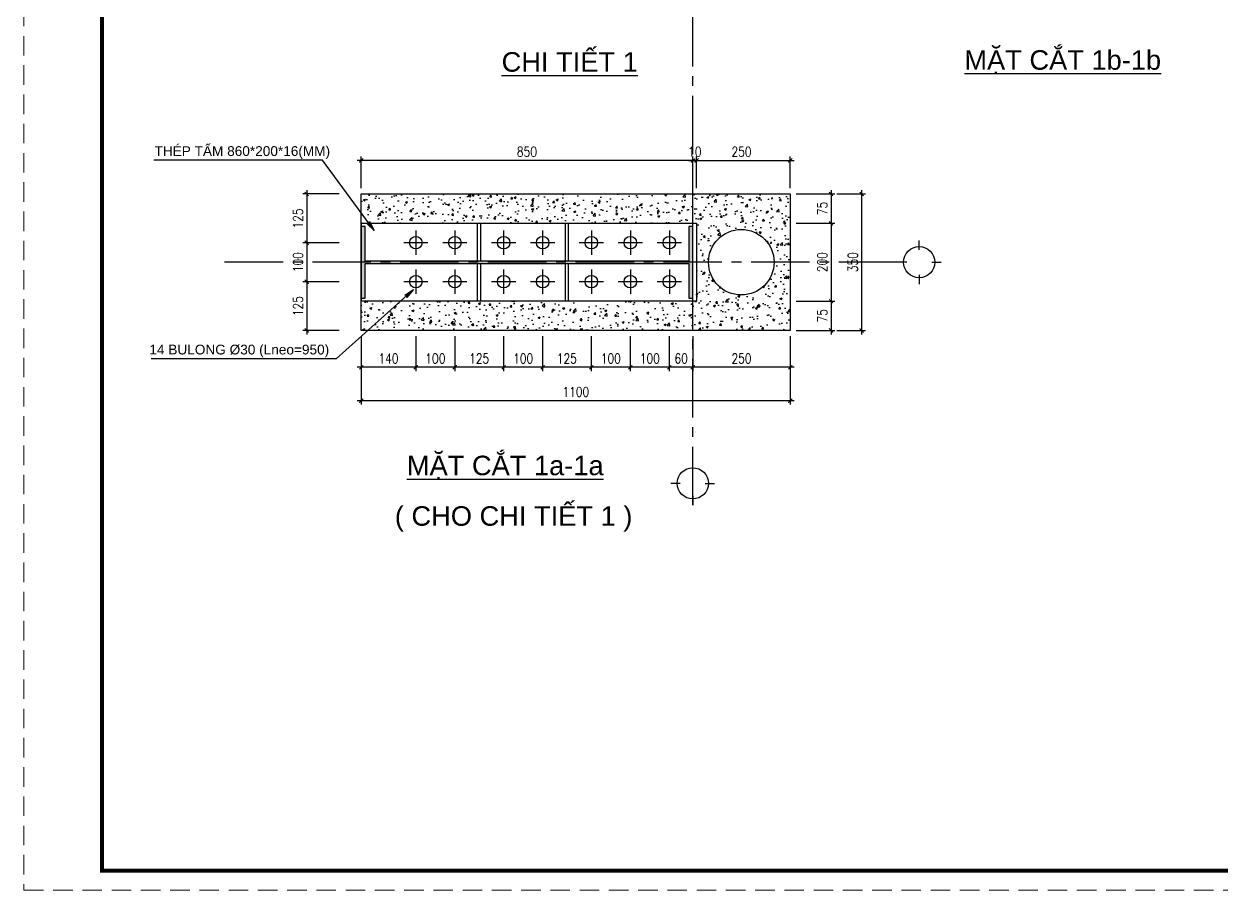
# Model space of a CAD drawing. Header units: inches. Extents: x 651127 to 1529722, y 768575 to 1021311.
# Drawn here: x 1090288 to 1120983, y 768575 to 790786 of the extents above; entities that cross this region are included whole.
import ezdxf
from ezdxf.enums import TextEntityAlignment as Align

# ---------------------------------------------------------------- set-up
doc = ezdxf.new("R2010")
doc.units = ezdxf.units.IN
doc.header["$LTSCALE"] = 1000
doc.header["$MEASUREMENT"] = 0
for name, pattern in [('CENTER2', [1.125, 0.75, -0.125, 0.125, -0.125]), ('HIDDEN', [0.375, 0.25, -0.125]), ('HIDDEN2', [0.1875, 0.125, -0.0625])]:
    doc.linetypes.add(name, pattern=pattern)
doc.layers.get('DEFPOINTS').update_dxf_attribs({"color": 8, "lineweight": 9})
for name, color, linetype in [('DWGshare.com_1', 7, 'Continuous'), ('DWGshare.com_10', 7, 'Continuous'), ('DWGshare.com_11', 143, 'Continuous'), ('DWGshare.com_18', 1, 'Continuous'), ('DWGshare.com_19', 136, 'Continuous'), ('DWGshare.com_2', 147, 'Continuous'), ('DWGshare.com_25', 154, 'Continuous'), ('DWGshare.com_3', 7, 'Continuous'), ('DWGshare.com_32', 253, 'Continuous'), ('DWGshare.com_4', 8, 'CENTER2'), ('DWGshare.com_5', 143, 'HIDDEN2'), ('DWGshare.com_6', 40, 'Continuous')]:
    doc.layers.add(name, color=color, linetype=linetype)
doc.styles.add('DWGshare.com_2', font='VHELVEB.TTF')
doc.styles.add('DWGshare.com_4', font='romans.shx', dxfattribs={"width": 0.8})
doc.styles.add('DWGshare.com_6', font='VHELVEN.TTF')
doc.dimstyles.new('DWGshare.com_4', dxfattribs={"dimscale": 100, "dimtxt": 2.5, "dimasz": 2, "dimexe": 1, "dimexo": 1.5, "dimgap": 1, "dimtad": 1, "dimdec": 0, "dimlfac": 0.5, "dimzin": 0, "dimdsep": 46, "dimtxsty": 'DWGshare.com_4', "dimblk": 'DWGshare.com_6', "dimcen": 1.5, "dimdle": 1, "dimclrd": 256, "dimclre": 256, "dimclrt": 7, "dimadec": 0, "dimazin": 0, "dimtfac": 1, "dimtdec": 0, "dimtix": 1, "dimtmove": 2, "dimatfit": 3, "dimldrblk": 'DWGshare.com_6', "dimfxl": 1, "dimtolj": 1, "dimtzin": 0, "dimarcsym": 0})
doc.dimstyles.new('DWGshare.com_6', dxfattribs={"dimscale": 100, "dimtxt": 2.5, "dimasz": 1, "dimexe": 1, "dimexo": 1.5, "dimgap": 1, "dimtad": 1, "dimdec": 0, "dimlfac": 0.1, "dimzin": 0, "dimdsep": 46, "dimtxsty": 'DWGshare.com_4', "dimblk": 'DWGshare.com_1', "dimcen": 1.5, "dimdle": 1, "dimclrd": 256, "dimclre": 256, "dimclrt": 7, "dimadec": 0, "dimazin": 0, "dimtfac": 1, "dimtdec": 0, "dimtix": 1, "dimtmove": 2, "dimatfit": 3, "dimfxl": 1, "dimtolj": 1, "dimtzin": 0, "dimarcsym": 0})

# ---------------------------------------------------------------- blocks, each defined once
blk = doc.blocks.new('DWGshare.com_1')
at = {"color": 0, "linetype": 'ByBlock', "const_width": 0.3}
blk.add_lwpolyline([(-0.5, -0.5), (0.5, 0.5)], dxfattribs=at)
blk = doc.blocks.new('*D894')
at = {"layer": 'DEFPOINTS', "color": 0, "transparency": 16777216}
for p in [(1110983, 786425), (1110983, 782925), (1111767, 782925)]:
    blk.add_point(p, dxfattribs=at)
at = {"layer": 'DWGshare.com_19', "lineweight": -2, "transparency": 16777216}
for p, q in [((1111133, 786425), (1111867, 786425)), ((1111767, 786525), (1111767, 782825)), ((1111133, 782925), (1111867, 782925))]:
    blk.add_line(p, q, dxfattribs=at)
at = {"layer": 'DWGshare.com_19', "lineweight": -2, "transparency": 16777216, "xscale": 100, "yscale": 100, "zscale": 100}
for p, rotation in [((1111767, 786425), 90), ((1111767, 782925), 270)]:
    blk.add_blockref('DWGshare.com_1', p, dxfattribs=dict(at, rotation=rotation))
at = {"layer": 'DWGshare.com_19', "color": 7, "transparency": 16777216, "insert": (1111542, 784675), "char_height": 250, "attachment_point": 5, "rotation": 90, "style": 'DWGshare.com_4'}
blk.add_mtext('\\A1;350', dxfattribs=at)
blk = doc.blocks.new('DWGshare.com_6')
at = {"linetype": 'CENTER2'}
blk.add_hatch(color=256, dxfattribs=at).paths.add_polyline_path([(-1.3, 0.22), (-1, 0), (-1.3, -0.22), (0, 0)])
blk.add_line((0, 0), (-1, 0), dxfattribs=at)
blk.add_lwpolyline([(-1.3, 0.22), (0, 0), (-1.3, -0.22), (-1, 0), (-1.3, 0.22)], dxfattribs=at)
blk = doc.blocks.new('*D895')
at = {"layer": 'DEFPOINTS', "color": 0, "transparency": 16777216}
for p in [(1109936, 787285), (1107436, 786425), (1109936, 786425)]:
    blk.add_point(p, dxfattribs=at)
at = {"layer": 'DWGshare.com_19', "lineweight": -2, "transparency": 16777216}
for p, q in [((1107436, 786575), (1107436, 787385)), ((1109936, 786575), (1109936, 787385)), ((1107336, 787285), (1110036, 787285))]:
    blk.add_line(p, q, dxfattribs=at)
at = {"layer": 'DWGshare.com_19', "lineweight": -2, "transparency": 16777216, "xscale": 100, "yscale": 100, "zscale": 100, "rotation": 180}
blk.add_blockref('DWGshare.com_1', (1107436, 787285), dxfattribs=at)
at = {"layer": 'DWGshare.com_19', "lineweight": -2, "transparency": 16777216, "xscale": 100, "yscale": 100, "zscale": 100}
blk.add_blockref('DWGshare.com_1', (1109936, 787285), dxfattribs=at)
at = {"layer": 'DWGshare.com_19', "color": 7, "transparency": 16777216, "insert": (1108686, 787510), "char_height": 250, "attachment_point": 5, "style": 'DWGshare.com_4'}
blk.add_mtext('\\A1;250', dxfattribs=at)
blk = doc.blocks.new('*D896')
at = {"layer": 'DEFPOINTS', "color": 0, "transparency": 16777216}
for p in [(1098936, 787285), (1098936, 786425), (1107436, 786425)]:
    blk.add_point(p, dxfattribs=at)
at = {"layer": 'DWGshare.com_19', "lineweight": -2, "transparency": 16777216}
for p, q in [((1098936, 786575), (1098936, 787385)), ((1107436, 786575), (1107436, 787385)), ((1107536, 787285), (1098836, 787285))]:
    blk.add_line(p, q, dxfattribs=at)
at = {"layer": 'DWGshare.com_19', "lineweight": -2, "transparency": 16777216, "xscale": 100, "yscale": 100, "zscale": 100, "rotation": 180}
blk.add_blockref('DWGshare.com_1', (1098936, 787285), dxfattribs=at)
at = {"layer": 'DWGshare.com_19', "lineweight": -2, "transparency": 16777216, "xscale": 100, "yscale": 100, "zscale": 100}
blk.add_blockref('DWGshare.com_1', (1107436, 787285), dxfattribs=at)
at = {"layer": 'DWGshare.com_19', "color": 7, "transparency": 16777216, "insert": (1103186, 787510), "char_height": 250, "attachment_point": 5, "style": 'DWGshare.com_4'}
blk.add_mtext('\\A1;850', dxfattribs=at)
blk = doc.blocks.new('*D897')
at = {"layer": 'DEFPOINTS', "color": 0, "transparency": 16777216}
for p in [(1107436, 787285), (1107436, 786425), (1107536, 786425)]:
    blk.add_point(p, dxfattribs=at)
at = {"layer": 'DWGshare.com_19', "lineweight": -2, "transparency": 16777216}
for p, q in [((1107436, 786575), (1107436, 787385)), ((1107536, 786575), (1107536, 787385)), ((1107436, 787285), (1107336, 787285)), ((1107536, 787285), (1107436, 787285)), ((1107536, 787285), (1107636, 787285))]:
    blk.add_line(p, q, dxfattribs=at)
at = {"layer": 'DWGshare.com_19', "lineweight": -2, "transparency": 16777216, "xscale": 100, "yscale": 100, "zscale": 100}
blk.add_blockref('DWGshare.com_1', (1107436, 787285), dxfattribs=at)
at = {"layer": 'DWGshare.com_19', "lineweight": -2, "transparency": 16777216, "xscale": 100, "yscale": 100, "zscale": 100, "rotation": 180}
blk.add_blockref('DWGshare.com_1', (1107536, 787285), dxfattribs=at)
at = {"layer": 'DWGshare.com_19', "color": 7, "transparency": 16777216, "insert": (1107486, 787510), "char_height": 250, "attachment_point": 5, "style": 'DWGshare.com_4'}
blk.add_mtext('\\A1;10', dxfattribs=at)
blk = doc.blocks.new('*D898')
at = {"layer": 'DEFPOINTS', "color": 0, "transparency": 16777216}
for p in [(1109936, 786425), (1109936, 785675), (1110983, 785675)]:
    blk.add_point(p, dxfattribs=at)
at = {"layer": 'DWGshare.com_19', "lineweight": -2, "transparency": 16777216}
for p, q in [((1110086, 786425), (1111083, 786425)), ((1110983, 786525), (1110983, 785575)), ((1110086, 785675), (1111083, 785675))]:
    blk.add_line(p, q, dxfattribs=at)
at = {"layer": 'DWGshare.com_19', "lineweight": -2, "transparency": 16777216, "xscale": 100, "yscale": 100, "zscale": 100}
for p, rotation in [((1110983, 786425), 90), ((1110983, 785675), 270)]:
    blk.add_blockref('DWGshare.com_1', p, dxfattribs=dict(at, rotation=rotation))
at = {"layer": 'DWGshare.com_19', "color": 7, "transparency": 16777216, "insert": (1110758, 786050), "char_height": 250, "attachment_point": 5, "rotation": 90, "style": 'DWGshare.com_4'}
blk.add_mtext('\\A1;75', dxfattribs=at)
blk = doc.blocks.new('*D899')
at = {"layer": 'DEFPOINTS', "color": 0, "transparency": 16777216}
for p in [(1109936, 785675), (1109936, 783675), (1110983, 783675)]:
    blk.add_point(p, dxfattribs=at)
at = {"layer": 'DWGshare.com_19', "lineweight": -2, "transparency": 16777216}
for p, q in [((1110086, 785675), (1111083, 785675)), ((1110983, 785775), (1110983, 783575)), ((1110086, 783675), (1111083, 783675))]:
    blk.add_line(p, q, dxfattribs=at)
at = {"layer": 'DWGshare.com_19', "lineweight": -2, "transparency": 16777216, "xscale": 100, "yscale": 100, "zscale": 100}
for p, rotation in [((1110983, 785675), 90), ((1110983, 783675), 270)]:
    blk.add_blockref('DWGshare.com_1', p, dxfattribs=dict(at, rotation=rotation))
at = {"layer": 'DWGshare.com_19', "color": 7, "transparency": 16777216, "insert": (1110758, 784675), "char_height": 250, "attachment_point": 5, "rotation": 90, "style": 'DWGshare.com_4'}
blk.add_mtext('\\A1;200', dxfattribs=at)
blk = doc.blocks.new('*D900')
at = {"layer": 'DEFPOINTS', "color": 0, "transparency": 16777216}
for p in [(1109936, 783675), (1109936, 782925), (1110983, 782925)]:
    blk.add_point(p, dxfattribs=at)
at = {"layer": 'DWGshare.com_19', "lineweight": -2, "transparency": 16777216}
for p, q in [((1110086, 783675), (1111083, 783675)), ((1110983, 783775), (1110983, 782825)), ((1110086, 782925), (1111083, 782925))]:
    blk.add_line(p, q, dxfattribs=at)
at = {"layer": 'DWGshare.com_19', "lineweight": -2, "transparency": 16777216, "xscale": 100, "yscale": 100, "zscale": 100}
for p, rotation in [((1110983, 783675), 90), ((1110983, 782925), 270)]:
    blk.add_blockref('DWGshare.com_1', p, dxfattribs=dict(at, rotation=rotation))
at = {"layer": 'DWGshare.com_19', "color": 7, "transparency": 16777216, "insert": (1110758, 783300), "char_height": 250, "attachment_point": 5, "rotation": 90, "style": 'DWGshare.com_4'}
blk.add_mtext('\\A1;75', dxfattribs=at)
blk = doc.blocks.new('*D901')
at = {"layer": 'DEFPOINTS', "color": 0, "transparency": 16777216}
for p in [(1107436, 782925), (1109936, 782925), (1107436, 781981)]:
    blk.add_point(p, dxfattribs=at)
at = {"layer": 'DWGshare.com_19', "lineweight": -2, "transparency": 16777216}
for p, q in [((1107436, 782775), (1107436, 781881)), ((1109936, 782775), (1109936, 781881)), ((1110036, 781981), (1107336, 781981))]:
    blk.add_line(p, q, dxfattribs=at)
at = {"layer": 'DWGshare.com_19', "lineweight": -2, "transparency": 16777216, "xscale": 100, "yscale": 100, "zscale": 100, "rotation": 180}
blk.add_blockref('DWGshare.com_1', (1107436, 781981), dxfattribs=at)
at = {"layer": 'DWGshare.com_19', "lineweight": -2, "transparency": 16777216, "xscale": 100, "yscale": 100, "zscale": 100}
blk.add_blockref('DWGshare.com_1', (1109936, 781981), dxfattribs=at)
at = {"layer": 'DWGshare.com_19', "color": 7, "transparency": 16777216, "insert": (1108686, 782206), "char_height": 250, "attachment_point": 5, "style": 'DWGshare.com_4'}
blk.add_mtext('\\A1;250', dxfattribs=at)
blk = doc.blocks.new('*D902')
at = {"layer": 'DEFPOINTS', "color": 0, "transparency": 16777216}
for p in [(1106836, 782925), (1107436, 782925), (1106836, 781981)]:
    blk.add_point(p, dxfattribs=at)
at = {"layer": 'DWGshare.com_19', "lineweight": -2, "transparency": 16777216}
for p, q in [((1106836, 782775), (1106836, 781881)), ((1107436, 782775), (1107436, 781881)), ((1107536, 781981), (1106736, 781981))]:
    blk.add_line(p, q, dxfattribs=at)
at = {"layer": 'DWGshare.com_19', "lineweight": -2, "transparency": 16777216, "xscale": 100, "yscale": 100, "zscale": 100, "rotation": 180}
blk.add_blockref('DWGshare.com_1', (1106836, 781981), dxfattribs=at)
at = {"layer": 'DWGshare.com_19', "lineweight": -2, "transparency": 16777216, "xscale": 100, "yscale": 100, "zscale": 100}
blk.add_blockref('DWGshare.com_1', (1107436, 781981), dxfattribs=at)
at = {"layer": 'DWGshare.com_19', "color": 7, "transparency": 16777216, "insert": (1107136, 782206), "char_height": 250, "attachment_point": 5, "style": 'DWGshare.com_4'}
blk.add_mtext('\\A1;60', dxfattribs=at)
blk = doc.blocks.new('*D903')
at = {"layer": 'DEFPOINTS', "color": 0, "transparency": 16777216}
for p in [(1105836, 782925), (1106836, 782925), (1105836, 781981)]:
    blk.add_point(p, dxfattribs=at)
at = {"layer": 'DWGshare.com_19', "lineweight": -2, "transparency": 16777216}
for p, q in [((1105836, 782775), (1105836, 781881)), ((1106836, 782775), (1106836, 781881)), ((1106936, 781981), (1105736, 781981))]:
    blk.add_line(p, q, dxfattribs=at)
at = {"layer": 'DWGshare.com_19', "lineweight": -2, "transparency": 16777216, "xscale": 100, "yscale": 100, "zscale": 100, "rotation": 180}
blk.add_blockref('DWGshare.com_1', (1105836, 781981), dxfattribs=at)
at = {"layer": 'DWGshare.com_19', "lineweight": -2, "transparency": 16777216, "xscale": 100, "yscale": 100, "zscale": 100}
blk.add_blockref('DWGshare.com_1', (1106836, 781981), dxfattribs=at)
at = {"layer": 'DWGshare.com_19', "color": 7, "transparency": 16777216, "insert": (1106336, 782206), "char_height": 250, "attachment_point": 5, "style": 'DWGshare.com_4'}
blk.add_mtext('\\A1;100', dxfattribs=at)
blk = doc.blocks.new('*D904')
at = {"layer": 'DEFPOINTS', "color": 0, "transparency": 16777216}
for p in [(1098936, 782925), (1109936, 782925), (1098936, 781125)]:
    blk.add_point(p, dxfattribs=at)
at = {"layer": 'DWGshare.com_19', "lineweight": -2, "transparency": 16777216}
for p, q in [((1098936, 782775), (1098936, 781025)), ((1109936, 782775), (1109936, 781025)), ((1110036, 781125), (1098836, 781125))]:
    blk.add_line(p, q, dxfattribs=at)
at = {"layer": 'DWGshare.com_19', "lineweight": -2, "transparency": 16777216, "xscale": 100, "yscale": 100, "zscale": 100, "rotation": 180}
blk.add_blockref('DWGshare.com_1', (1098936, 781125), dxfattribs=at)
at = {"layer": 'DWGshare.com_19', "lineweight": -2, "transparency": 16777216, "xscale": 100, "yscale": 100, "zscale": 100}
blk.add_blockref('DWGshare.com_1', (1109936, 781125), dxfattribs=at)
at = {"layer": 'DWGshare.com_19', "color": 7, "transparency": 16777216, "insert": (1104436, 781350), "char_height": 250, "attachment_point": 5, "style": 'DWGshare.com_4'}
blk.add_mtext('\\A1;1100', dxfattribs=at)
blk = doc.blocks.new('*D905')
at = {"layer": 'DEFPOINTS', "color": 0, "transparency": 16777216}
for p in [(1098519, 786425), (1097539, 785175), (1098519, 785175)]:
    blk.add_point(p, dxfattribs=at)
at = {"layer": 'DWGshare.com_19', "lineweight": -2, "transparency": 16777216}
for p, q in [((1098369, 786425), (1097439, 786425)), ((1097539, 786525), (1097539, 785075)), ((1098369, 785175), (1097439, 785175))]:
    blk.add_line(p, q, dxfattribs=at)
at = {"layer": 'DWGshare.com_19', "lineweight": -2, "transparency": 16777216, "xscale": 100, "yscale": 100, "zscale": 100}
for p, rotation in [((1097539, 786425), 90), ((1097539, 785175), 270)]:
    blk.add_blockref('DWGshare.com_1', p, dxfattribs=dict(at, rotation=rotation))
at = {"layer": 'DWGshare.com_19', "color": 7, "transparency": 16777216, "insert": (1097314, 785800), "char_height": 250, "attachment_point": 5, "rotation": 90, "style": 'DWGshare.com_4'}
blk.add_mtext('\\A1;125', dxfattribs=at)
blk = doc.blocks.new('*D906')
at = {"layer": 'DEFPOINTS', "color": 0, "transparency": 16777216}
for p in [(1098519, 785175), (1097539, 784175), (1098519, 784175)]:
    blk.add_point(p, dxfattribs=at)
at = {"layer": 'DWGshare.com_19', "lineweight": -2, "transparency": 16777216}
for p, q in [((1097539, 785275), (1097539, 784075)), ((1098369, 785175), (1097439, 785175)), ((1098369, 784175), (1097439, 784175))]:
    blk.add_line(p, q, dxfattribs=at)
at = {"layer": 'DWGshare.com_19', "lineweight": -2, "transparency": 16777216, "xscale": 100, "yscale": 100, "zscale": 100}
for p, rotation in [((1097539, 785175), 90), ((1097539, 784175), 270)]:
    blk.add_blockref('DWGshare.com_1', p, dxfattribs=dict(at, rotation=rotation))
at = {"layer": 'DWGshare.com_19', "color": 7, "transparency": 16777216, "insert": (1097314, 784675), "char_height": 250, "attachment_point": 5, "rotation": 90, "style": 'DWGshare.com_4'}
blk.add_mtext('\\A1;100', dxfattribs=at)
blk = doc.blocks.new('*D907')
at = {"layer": 'DEFPOINTS', "color": 0, "transparency": 16777216}
for p in [(1098519, 784175), (1097539, 782925), (1098519, 782925)]:
    blk.add_point(p, dxfattribs=at)
at = {"layer": 'DWGshare.com_19', "lineweight": -2, "transparency": 16777216}
for p, q in [((1097539, 784275), (1097539, 782825)), ((1098369, 784175), (1097439, 784175)), ((1098369, 782925), (1097439, 782925))]:
    blk.add_line(p, q, dxfattribs=at)
at = {"layer": 'DWGshare.com_19', "lineweight": -2, "transparency": 16777216, "xscale": 100, "yscale": 100, "zscale": 100}
for p, rotation in [((1097539, 784175), 90), ((1097539, 782925), 270)]:
    blk.add_blockref('DWGshare.com_1', p, dxfattribs=dict(at, rotation=rotation))
at = {"layer": 'DWGshare.com_19', "color": 7, "transparency": 16777216, "insert": (1097314, 783550), "char_height": 250, "attachment_point": 5, "rotation": 90, "style": 'DWGshare.com_4'}
blk.add_mtext('\\A1;125', dxfattribs=at)
blk = doc.blocks.new('*D908')
at = {"layer": 'DEFPOINTS', "color": 0, "ltscale": 100, "transparency": 16777216}
for p in [(1104836, 782925), (1105836, 782925), (1104836, 781981)]:
    blk.add_point(p, dxfattribs=at)
at = {"layer": 'DWGshare.com_19', "lineweight": -2, "ltscale": 100, "transparency": 16777216}
for p, q in [((1104836, 782775), (1104836, 781881)), ((1105836, 782775), (1105836, 781881)), ((1105936, 781981), (1104736, 781981))]:
    blk.add_line(p, q, dxfattribs=at)
at = {"layer": 'DWGshare.com_19', "lineweight": -2, "ltscale": 100, "transparency": 16777216, "xscale": 100, "yscale": 100, "zscale": 100, "rotation": 180}
blk.add_blockref('DWGshare.com_1', (1104836, 781981), dxfattribs=at)
at = {"layer": 'DWGshare.com_19', "lineweight": -2, "ltscale": 100, "transparency": 16777216, "xscale": 100, "yscale": 100, "zscale": 100}
blk.add_blockref('DWGshare.com_1', (1105836, 781981), dxfattribs=at)
at = {"layer": 'DWGshare.com_19', "color": 7, "ltscale": 100, "transparency": 16777216, "insert": (1105336, 782206), "char_height": 250, "attachment_point": 5, "style": 'DWGshare.com_4'}
blk.add_mtext('\\A1;100', dxfattribs=at)
blk = doc.blocks.new('*D909')
at = {"layer": 'DEFPOINTS', "color": 0, "ltscale": 100, "transparency": 16777216}
for p in [(1103586, 782925), (1104836, 782925), (1103586, 781981)]:
    blk.add_point(p, dxfattribs=at)
at = {"layer": 'DWGshare.com_19', "lineweight": -2, "ltscale": 100, "transparency": 16777216}
for p, q in [((1103586, 782775), (1103586, 781881)), ((1104836, 782775), (1104836, 781881)), ((1104936, 781981), (1103486, 781981))]:
    blk.add_line(p, q, dxfattribs=at)
at = {"layer": 'DWGshare.com_19', "lineweight": -2, "ltscale": 100, "transparency": 16777216, "xscale": 100, "yscale": 100, "zscale": 100, "rotation": 180}
blk.add_blockref('DWGshare.com_1', (1103586, 781981), dxfattribs=at)
at = {"layer": 'DWGshare.com_19', "lineweight": -2, "ltscale": 100, "transparency": 16777216, "xscale": 100, "yscale": 100, "zscale": 100}
blk.add_blockref('DWGshare.com_1', (1104836, 781981), dxfattribs=at)
at = {"layer": 'DWGshare.com_19', "color": 7, "ltscale": 100, "transparency": 16777216, "insert": (1104211, 782206), "char_height": 250, "attachment_point": 5, "style": 'DWGshare.com_4'}
blk.add_mtext('\\A1;125', dxfattribs=at)
blk = doc.blocks.new('*D910')
at = {"layer": 'DEFPOINTS', "color": 0, "ltscale": 100, "transparency": 16777216}
for p in [(1102586, 782925), (1103586, 782925), (1102586, 781981)]:
    blk.add_point(p, dxfattribs=at)
at = {"layer": 'DWGshare.com_19', "lineweight": -2, "ltscale": 100, "transparency": 16777216}
for p, q in [((1102586, 782775), (1102586, 781881)), ((1103586, 782775), (1103586, 781881)), ((1103686, 781981), (1102486, 781981))]:
    blk.add_line(p, q, dxfattribs=at)
at = {"layer": 'DWGshare.com_19', "lineweight": -2, "ltscale": 100, "transparency": 16777216, "xscale": 100, "yscale": 100, "zscale": 100, "rotation": 180}
blk.add_blockref('DWGshare.com_1', (1102586, 781981), dxfattribs=at)
at = {"layer": 'DWGshare.com_19', "lineweight": -2, "ltscale": 100, "transparency": 16777216, "xscale": 100, "yscale": 100, "zscale": 100}
blk.add_blockref('DWGshare.com_1', (1103586, 781981), dxfattribs=at)
at = {"layer": 'DWGshare.com_19', "color": 7, "ltscale": 100, "transparency": 16777216, "insert": (1103086, 782206), "char_height": 250, "attachment_point": 5, "style": 'DWGshare.com_4'}
blk.add_mtext('\\A1;100', dxfattribs=at)
blk = doc.blocks.new('*D911')
at = {"layer": 'DEFPOINTS', "color": 0, "ltscale": 100, "transparency": 16777216}
for p in [(1101336, 782925), (1102586, 782925), (1101336, 781981)]:
    blk.add_point(p, dxfattribs=at)
at = {"layer": 'DWGshare.com_19', "lineweight": -2, "ltscale": 100, "transparency": 16777216}
for p, q in [((1101336, 782775), (1101336, 781881)), ((1102586, 782775), (1102586, 781881)), ((1102686, 781981), (1101236, 781981))]:
    blk.add_line(p, q, dxfattribs=at)
at = {"layer": 'DWGshare.com_19', "lineweight": -2, "ltscale": 100, "transparency": 16777216, "xscale": 100, "yscale": 100, "zscale": 100, "rotation": 180}
blk.add_blockref('DWGshare.com_1', (1101336, 781981), dxfattribs=at)
at = {"layer": 'DWGshare.com_19', "lineweight": -2, "ltscale": 100, "transparency": 16777216, "xscale": 100, "yscale": 100, "zscale": 100}
blk.add_blockref('DWGshare.com_1', (1102586, 781981), dxfattribs=at)
at = {"layer": 'DWGshare.com_19', "color": 7, "ltscale": 100, "transparency": 16777216, "insert": (1101961, 782206), "char_height": 250, "attachment_point": 5, "style": 'DWGshare.com_4'}
blk.add_mtext('\\A1;125', dxfattribs=at)
blk = doc.blocks.new('*D912')
at = {"layer": 'DEFPOINTS', "color": 0, "ltscale": 100, "transparency": 16777216}
for p in [(1100336, 782925), (1101336, 782925), (1100336, 781981)]:
    blk.add_point(p, dxfattribs=at)
at = {"layer": 'DWGshare.com_19', "lineweight": -2, "ltscale": 100, "transparency": 16777216}
for p, q in [((1100336, 782775), (1100336, 781881)), ((1101336, 782775), (1101336, 781881)), ((1101436, 781981), (1100236, 781981))]:
    blk.add_line(p, q, dxfattribs=at)
at = {"layer": 'DWGshare.com_19', "lineweight": -2, "ltscale": 100, "transparency": 16777216, "xscale": 100, "yscale": 100, "zscale": 100, "rotation": 180}
blk.add_blockref('DWGshare.com_1', (1100336, 781981), dxfattribs=at)
at = {"layer": 'DWGshare.com_19', "lineweight": -2, "ltscale": 100, "transparency": 16777216, "xscale": 100, "yscale": 100, "zscale": 100}
blk.add_blockref('DWGshare.com_1', (1101336, 781981), dxfattribs=at)
at = {"layer": 'DWGshare.com_19', "color": 7, "ltscale": 100, "transparency": 16777216, "insert": (1100836, 782206), "char_height": 250, "attachment_point": 5, "style": 'DWGshare.com_4'}
blk.add_mtext('\\A1;100', dxfattribs=at)
blk = doc.blocks.new('*D913')
at = {"layer": 'DEFPOINTS', "color": 0, "ltscale": 100, "transparency": 16777216}
for p in [(1098936, 782925), (1100336, 782925), (1098936, 781981)]:
    blk.add_point(p, dxfattribs=at)
at = {"layer": 'DWGshare.com_19', "lineweight": -2, "ltscale": 100, "transparency": 16777216}
for p, q in [((1098936, 782775), (1098936, 781881)), ((1100336, 782775), (1100336, 781881)), ((1100436, 781981), (1098836, 781981))]:
    blk.add_line(p, q, dxfattribs=at)
at = {"layer": 'DWGshare.com_19', "lineweight": -2, "ltscale": 100, "transparency": 16777216, "xscale": 100, "yscale": 100, "zscale": 100, "rotation": 180}
blk.add_blockref('DWGshare.com_1', (1098936, 781981), dxfattribs=at)
at = {"layer": 'DWGshare.com_19', "lineweight": -2, "ltscale": 100, "transparency": 16777216, "xscale": 100, "yscale": 100, "zscale": 100}
blk.add_blockref('DWGshare.com_1', (1100336, 781981), dxfattribs=at)
at = {"layer": 'DWGshare.com_19', "color": 7, "ltscale": 100, "transparency": 16777216, "insert": (1099636, 782206), "char_height": 250, "attachment_point": 5, "style": 'DWGshare.com_4'}
blk.add_mtext('\\A1;140', dxfattribs=at)
blk = doc.blocks.new('DWGshare.com_2')
for p, q in [((0, 320), (0, 560)), ((-320, 0), (-560, 0)), ((320, 0), (560, 0)), ((0, -320), (0, -560))]:
    blk.add_line(p, q)
blk.add_circle((0, 0), 400)
at = {"linetype": 'Continuous', "style": 'DWGshare.com_2'}
blk.add_attdef('2', text='', height=350, dxfattribs=at).set_placement((0, 0), align=Align.MIDDLE_CENTER)

msp = doc.modelspace()

# ---------------------------------------------------------------- hatches: boundary and pattern name
at = {"layer": 'DWGshare.com_19'}
h = msp.add_hatch(dxfattribs=at)
h.set_pattern_fill('ANSI31', color=256, style=0)
h.set_pattern_definition([(45, (805869.57955, 905847.47594), (-0.08838834765, 0.08838834765), [])])
h.paths.add_polyline_path([(1107436.4, 785595.2), (1107336.4, 785595.2), (1107336.4, 784705.2), (1099036.4, 784705.2), (1099036.4, 785595.2), (1098936.4, 785595.2), (1098936.4, 783755.2), (1099036.4, 783755.2), (1099036.4, 784645.2), (1107336.4, 784645.2), (1107336.4, 783755.2), (1107436.4, 783755.2)])
at = {"layer": 'DWGshare.com_25'}
h = msp.add_hatch(dxfattribs=at)
h.set_pattern_fill('AR-CONC', color=256, scale=75, style=0)
h.set_pattern_definition([(50, (788166.74, 913732.83), (537.94514, -47.0641), [56.25, -618.75]), (355, (788166.74, 913732.83), (-104.0635, 564.1441), [45, -495]), (100.4514, (788211.57, 913728.9), (433.882, 517.07966), [47.8051, -525.8566]), (46.1842, (788166.74, 913882.8), (800.4308, -124.1393), [84.375, -928.125]), (96.6356, (788233.45, 913872.5), (700.997, 730.5884), [71.7077, -788.7847]), (351.1842, (788166.74, 913882.8), (700.9965, 730.589), [67.5, -742.5]), (21, (788241.74, 913845.33), (447.6803, -301.96417), [56.25, -618.75]), (326, (788241.74, 913845.33), (182.4865, 543.8625), [45, -495]), (71.4514, (788279.05, 913820.17), (630.167, 241.8979), [47.8051, -525.8566]), (37.5, (788166.74, 913732.83), (9.11989, 249.67039), [0, -489, 0, -502.5, 0, -496.875]), (7.5, (788166.74, 913732.83), (197.30215, 295.80878), [0, -286.5, 0, -477.75, 0, -189.375]), (327.5, (787999.5, 913732.83), (400.36683, -16.91615), [0, -187.5, 0, -585, 0, -776.25]), (317.5, (787924.5, 913732.83), (437.38963, 75.07874), [0, -243.75, 0, -388.5, 0, -551.25])])
h.paths.add_polyline_path([(1109936.4, 786425.2), (1107436.4, 786425.2), (1107436.4, 785675.2), (1107536.4, 785675.2), (1107536.4, 784675.2), (1107840.8, 784675.2, -1), (1109520.8, 784675.2), (1109936.4, 784675.2)])
h.paths.add_polyline_path([(1109936.4, 784675.2), (1109520.8, 784675.2, -1), (1107840.8, 784675.2), (1107536.4, 784675.2), (1107536.4, 783675.2), (1107436.4, 783675.2), (1107436.4, 782925.2), (1109936.4, 782925.2)])
h.paths.add_polyline_path([(1107436.4, 783675.2), (1098936.4, 783675.2), (1098936.4, 782925.2), (1107436.4, 782925.2)])
h.paths.add_polyline_path([(1107436.4, 786425.2), (1098936.4, 786425.2), (1098936.4, 785675.2), (1107436.4, 785675.2)])

# ---------------------------------------------------------------- linework, layer by layer
at = {"layer": 'DEFPOINTS', "linetype": 'HIDDEN', "ltscale": 2}
msp.add_lwpolyline([(1090287.6, 768574.8), (1174387.6, 768574.8), (1174387.6, 827974.8), (1090287.6, 827974.8)], close=True, dxfattribs=at)
at = {"layer": 'DWGshare.com_1', "const_width": 100}
msp.add_lwpolyline([(1092287.6, 769074.8), (1173887.6, 769074.8), (1173887.6, 827474.8), (1092287.6, 827474.8)], close=True, dxfattribs=at)
at = {"layer": 'DWGshare.com_11', "ltscale": 0.9}
for centre in [(1100336.4, 785175.2), (1101336.4, 785175.2), (1102586.4, 785175.2), (1103586.4, 785175.2), (1104836.4, 785175.2), (1105836.4, 785175.2), (1106836.4, 785175.2), (1100336.4, 784175.2), (1101336.4, 784175.2), (1102586.4, 784175.2), (1103586.4, 784175.2), (1104836.4, 784175.2), (1105836.4, 784175.2), (1106836.4, 784175.2)]:
    msp.add_circle(centre, 160, dxfattribs=at)
at = {"layer": 'DWGshare.com_18', "ltscale": 0.9}
msp.add_line((1107536.4, 785675.2), (1107536.4, 783675.2), dxfattribs=at)
msp.add_lwpolyline([(1107536.4, 783675.2), (1098936.4, 783675.2), (1098936.4, 785675.2), (1107536.4, 785675.2)], dxfattribs=at)
at = {"layer": 'DWGshare.com_3', "ltscale": 0.9}
msp.add_lwpolyline([(1098936.4, 785675.2), (1098936.4, 786425.2), (1109936.4, 786425.2), (1109936.4, 782925.2), (1098936.4, 782925.2), (1098936.4, 783675.2)], dxfattribs=at)
at = {"layer": 'DWGshare.com_32', "ltscale": 100}
for p, q in [((1101921.4, 784705.2), (1101921.4, 785675.2)), ((1102001.4, 784705.2), (1102001.4, 785675.2)), ((1104171.4, 784705.2), (1104171.4, 785675.2)), ((1104251.4, 784705.2), (1104251.4, 785675.2)), ((1101921.4, 783675.2), (1101921.4, 784645.2)), ((1102001.4, 783675.2), (1102001.4, 784645.2)), ((1104171.4, 783675.2), (1104171.4, 784645.2)), ((1104251.4, 783675.2), (1104251.4, 784645.2))]:
    msp.add_line(p, q, dxfattribs=at)
at = {"layer": 'DWGshare.com_32', "ltscale": 0.9}
msp.add_lwpolyline([(1107436.4, 785595.2), (1107336.4, 785595.2), (1107336.4, 784705.2), (1099036.4, 784705.2), (1099036.4, 785595.2), (1098936.4, 785595.2), (1098936.4, 783755.2), (1099036.4, 783755.2), (1099036.4, 784645.2), (1107336.4, 784645.2), (1107336.4, 783755.2), (1107436.4, 783755.2)], close=True, dxfattribs=at)
at = {"layer": 'DWGshare.com_32', "ltscale": 100}
msp.add_circle((1108680.8, 784675.2), 840, dxfattribs=at)
at = {"layer": 'DWGshare.com_4', "ltscale": 2}
for p, q in [((1107436.4, 778444.8), (1107436.4, 821749.4)), ((1112684.2, 784675.2), (1095402, 784675.2))]:
    msp.add_line(p, q, dxfattribs=at)
at = {"layer": 'DWGshare.com_4', "ltscale": 75}
for p, q in [((1100336.4, 785485.2), (1100336.4, 784865.2)), ((1101336.4, 785485.2), (1101336.4, 784865.2)), ((1102586.4, 785485.2), (1102586.4, 784865.2)), ((1103586.4, 785485.2), (1103586.4, 784865.2)), ((1104836.4, 785485.2), (1104836.4, 784865.2)), ((1105836.4, 785485.2), (1105836.4, 784865.2)), ((1106836.4, 785485.2), (1106836.4, 784865.2)), ((1100646.4, 785175.2), (1100026.4, 785175.2)), ((1101646.4, 785175.2), (1101026.4, 785175.2)), ((1102896.4, 785175.2), (1102276.4, 785175.2)), ((1103896.4, 785175.2), (1103276.4, 785175.2)), ((1105146.4, 785175.2), (1104526.4, 785175.2)), ((1106146.4, 785175.2), (1105526.4, 785175.2)), ((1107146.4, 785175.2), (1106526.4, 785175.2)), ((1100336.4, 784485.2), (1100336.4, 783865.2)), ((1101336.4, 784485.2), (1101336.4, 783865.2)), ((1102586.4, 784485.2), (1102586.4, 783865.2)), ((1103586.4, 784485.2), (1103586.4, 783865.2)), ((1104836.4, 784485.2), (1104836.4, 783865.2)), ((1105836.4, 784485.2), (1105836.4, 783865.2)), ((1106836.4, 784485.2), (1106836.4, 783865.2)), ((1100646.4, 784175.2), (1100026.4, 784175.2)), ((1101646.4, 784175.2), (1101026.4, 784175.2)), ((1102896.4, 784175.2), (1102276.4, 784175.2)), ((1103896.4, 784175.2), (1103276.4, 784175.2)), ((1105146.4, 784175.2), (1104526.4, 784175.2)), ((1106146.4, 784175.2), (1105526.4, 784175.2)), ((1107146.4, 784175.2), (1106526.4, 784175.2))]:
    msp.add_line(p, q, dxfattribs=at)
at = {"layer": 'DWGshare.com_5', "ltscale": 750}
msp.add_line((1098936.4, 785675.2), (1098936.4, 783675.2), dxfattribs=at)

# ---------------------------------------------------------------- block references
at = {"layer": 'DWGshare.com_6', "linetype": 'CENTER2'}
for p in [(1113244.2, 784675.2), (1107436.4, 779004.8)]:
    msp.add_blockref('DWGshare.com_2', p, dxfattribs=at)

# ---------------------------------------------------------------- texts
at = {"layer": 'DWGshare.com_10', "style": 'DWGshare.com_6'}
for s, p in [('%%UCHI TIEÁT 1', (1104282.1, 789561.9)), ('%%UMAËT CAÉT 1b-1b', (1116923.5, 789611.7)), ('%%UMAËT CAÉT 1a-1a', (1102629.3, 779213.6)), ('( CHO CHI TIEÁT 1 )', (1102843.4, 777918))]:
    msp.add_text(s, height=500, dxfattribs=at).set_placement(p, align=Align.CENTER)
for s, p in [('THEÙP TAÁM 860*200*16(MM)', (1093636.2, 787401.5)), ('14 BULONG Þ30 (Lneo=950)', (1093504.4, 782310.6))]:
    msp.add_text(s, height=250, dxfattribs=at).set_placement(p)

# ---------------------------------------------------------------- dimensions: what is measured, and where the dimension line sits
at = {"layer": 'DWGshare.com_19'}
for base, p1, p2, angle, picture, middle in [((1098936.4, 787284.5), (1107436.4, 786425.2), (1098936.4, 786425.2), 180, '*D896', (1103186.4, 787509.5)), ((1107436.4, 787284.5), (1107536.4, 786425.2), (1107436.4, 786425.2), 180, '*D897', (1107486.4, 787509.5)), ((1109936.4, 787284.5), (1107436.4, 786425.2), (1109936.4, 786425.2), 180, '*D895', (1108686.4, 787509.5)), ((1097539.5, 785175.2), (1098519.5, 786425.2), (1098519.5, 785175.2), 90, '*D905', (1097314.5, 785800.2)), ((1110982.9, 785675.2), (1109936.4, 786425.2), (1109936.4, 785675.2), 90, '*D898', (1110757.9, 786050.2)), ((1111767.3, 782925.2), (1110982.9, 786425.2), (1110982.9, 782925.2), 90, '*D894', (1111542.3, 784675.2)), ((1110982.9, 783675.2), (1109936.4, 785675.2), (1109936.4, 783675.2), 90, '*D899', (1110757.9, 784675.2)), ((1097539.5, 784175.2), (1098519.5, 785175.2), (1098519.5, 784175.2), 90, '*D906', (1097314.5, 784675.2)), ((1097539.5, 782925.2), (1098519.5, 784175.2), (1098519.5, 782925.2), 90, '*D907', (1097314.5, 783550.2)), ((1110982.9, 782925.2), (1109936.4, 783675.2), (1109936.4, 782925.2), 90, '*D900', (1110757.9, 783300.2)), ((1098936.4, 781125.2), (1109936.4, 782925.2), (1098936.4, 782925.2), 180, '*D904', (1104436.4, 781350.2)), ((1105836.4, 781980.7), (1106836.4, 782925.2), (1105836.4, 782925.2), 180, '*D903', (1106336.4, 782205.7)), ((1106836.4, 781980.7), (1107436.4, 782925.2), (1106836.4, 782925.2), 180, '*D902', (1107136.4, 782205.7)), ((1107436.4, 781980.7), (1109936.4, 782925.2), (1107436.4, 782925.2), 180, '*D901', (1108686.4, 782205.7))]:
    dim = msp.add_linear_dim(base=base, p1=p1, p2=p2, angle=angle, dimstyle='DWGshare.com_6', dxfattribs=at)
    dim.commit()
    dim.dimension.update_dxf_attribs({"geometry": picture, "text_midpoint": middle})
at = {"layer": 'DWGshare.com_19', "ltscale": 100}
for base, p1, p2, picture, middle in [((1098936.4, 781980.7), (1100336.4, 782925.2), (1098936.4, 782925.2), '*D913', (1099636.4, 782205.7)), ((1100336.4, 781980.7), (1101336.4, 782925.2), (1100336.4, 782925.2), '*D912', (1100836.4, 782205.7)), ((1101336.4, 781980.7), (1102586.4, 782925.2), (1101336.4, 782925.2), '*D911', (1101961.4, 782205.7)), ((1102586.4, 781980.7), (1103586.4, 782925.2), (1102586.4, 782925.2), '*D910', (1103086.4, 782205.7)), ((1103586.4, 781980.7), (1104836.4, 782925.2), (1103586.4, 782925.2), '*D909', (1104211.4, 782205.7)), ((1104836.4, 781980.7), (1105836.4, 782925.2), (1104836.4, 782925.2), '*D908', (1105336.4, 782205.7))]:
    dim = msp.add_linear_dim(base=base, p1=p1, p2=p2, angle=180, dimstyle='DWGshare.com_6', dxfattribs=at)
    dim.commit()
    dim.dimension.update_dxf_attribs({"geometry": picture, "text_midpoint": middle})

# ---------------------------------------------------------------- leaders
at = {"layer": 'DWGshare.com_2'}
for points in [[(1099271.1, 785486.7), (1097940.4, 787289), (1093614.5, 787289)], [(1100273, 783975.2), (1098292.4, 782198.1), (1093548.9, 782198.1)]]:
    msp.add_leader(points, dimstyle='DWGshare.com_4', dxfattribs=at)

doc.saveas('drawing.dxf')
